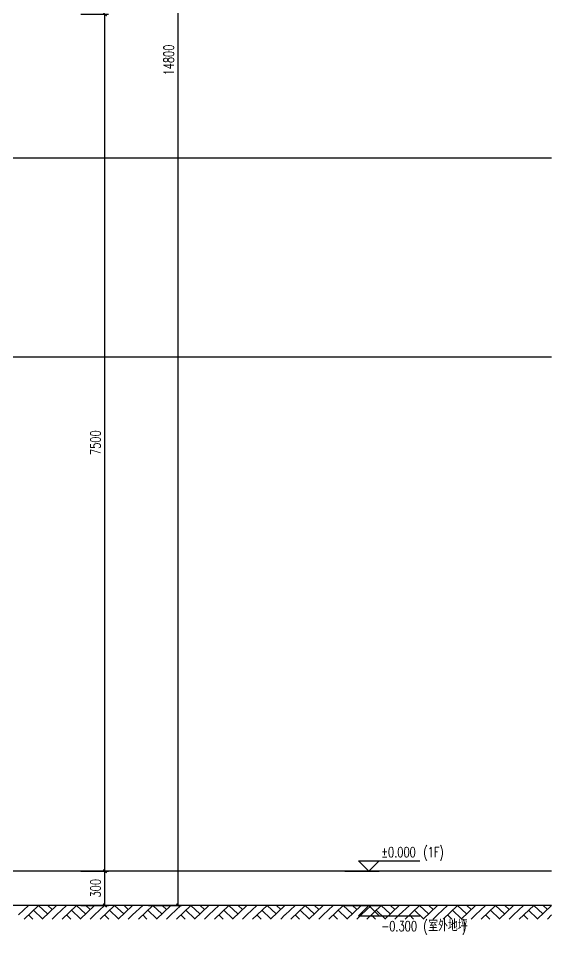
# Model space of a CAD drawing. Extents: x -1899985 to 1774885, y 556286 to 2175695.
# Drawn here: x -1652345 to -1647680, y 567701 to 575722 of the extents above; entities that cross this region are included whole.
import ezdxf

# ---------------------------------------------------------------- set-up
doc = ezdxf.new("R2010")
doc.units = 0
doc.header["$LTSCALE"] = 10
doc.header["$MEASUREMENT"] = 0
doc.linetypes.add('20剖面图$0$__DASH', pattern=[0.35, 0.25, -0.1])
doc.linetypes.add('20剖面图$0$DOTE', pattern=[2.42, 2, -0.2, 0.02, -0.2])
doc.layers.get('Defpoints').update_dxf_attribs({"color": 210})
for name, color, linetype in [('20剖面图$0$A-AXIS-D', 1, 'Continuous'), ('20剖面图$0$A-AXIS-DOTE', 14, '20剖面图$0$DOTE'), ('20剖面图$0$A-HATCH-2', 251, 'Continuous'), ('20剖面图$0$AS-WALL', 40, 'Continuous'), ('20剖面图$0$DIM_ELEV', 3, 'Continuous'), ('20剖面图$0$PUB_TEXT', 7, 'Continuous'), ('A-LIN-V', 9, 'Continuous')]:
    doc.layers.add(name, color=color, linetype=linetype)
doc.styles.add('20剖面图$0$_TCH_DIM', font='SIMPLEX', dxfattribs={"bigfont": 'GBCBIG'})
doc.styles.add('20剖面图$0$_TCH_DIM_T3', font='SIMPLEX', dxfattribs={"width": 0.705882, "bigfont": 'GBCBIG'})
doc.dimstyles.new('20剖面图$0$_TCH_ARCH&&30', dxfattribs={"dimtxt": 89.25, "dimasz": 30, "dimexe": 30, "dimexo": 30, "dimgap": 37.875, "dimtad": 1, "dimdec": 0, "dimzin": 0, "dimdsep": 46, "dimtxsty": '20剖面图$0$_TCH_DIM_T3', "dimblk": '20剖面图$0$_ArchTick', "dimcen": 0.09, "dimclrt": 7, "dimazin": 2, "dimtfac": 1, "dimtdec": 0, "dimtix": 1, "dimtmove": 2, "dimatfit": 3, "dimfxl": 1, "dimtolj": 1, "dimtzin": 0, "dimarcsym": 0})

# ---------------------------------------------------------------- blocks, each defined once
blk = doc.blocks.new('20剖面图$0$_ArchTick')
at = {"color": 0, "linetype": 'ByBlock', "const_width": 0.4}
blk.add_lwpolyline([(-0.5, -0.5), (0.5, 0.5)], dxfattribs=at)
blk = doc.blocks.new('*D123')
at = {"layer": '20剖面图$0$A-AXIS-D', "color": 0, "lineweight": -2, "transparency": 16777216}
for p, q in [((-1651796.9, 568257.5), (-1651556.9, 568257.5)), ((-1651586.9, 567957.5), (-1651586.9, 568257.5)), ((-1651796.9, 567957.5), (-1651556.9, 567957.5))]:
    blk.add_line(p, q, dxfattribs=at)
at = {"layer": 'Defpoints', "color": 0, "transparency": 16777216}
for p in [(-1651826.9, 568257.5), (-1651586.9, 568257.5), (-1651826.9, 567957.5)]:
    blk.add_point(p, dxfattribs=at)
at = {"layer": '20剖面图$0$A-AXIS-D', "color": 0, "lineweight": -2, "transparency": 16777216, "xscale": 30, "yscale": 30, "zscale": 30}
for p, rotation in [((-1651586.9, 568257.5), 90), ((-1651586.9, 567957.5), 270)]:
    blk.add_blockref('20剖面图$0$_ArchTick', p, dxfattribs=dict(at, rotation=rotation))
at = {"layer": '20剖面图$0$A-AXIS-D', "color": 7, "transparency": 16777216, "insert": (-1651669.4, 568107.5), "char_height": 89.25, "attachment_point": 5, "rotation": 90, "style": '20剖面图$0$_TCH_DIM_T3'}
blk.add_mtext('\\A1;300', dxfattribs=at)
blk = doc.blocks.new('*D124')
at = {"layer": '20剖面图$0$A-AXIS-D', "color": 0, "lineweight": -2, "transparency": 16777216}
for p, q in [((-1651796.9, 575757.5), (-1651556.9, 575757.5)), ((-1651586.9, 568257.5), (-1651586.9, 575757.5)), ((-1651796.9, 568257.5), (-1651556.9, 568257.5))]:
    blk.add_line(p, q, dxfattribs=at)
at = {"layer": 'Defpoints', "color": 0, "transparency": 16777216}
for p in [(-1651826.9, 575757.5), (-1651586.9, 575757.5), (-1651826.9, 568257.5)]:
    blk.add_point(p, dxfattribs=at)
at = {"layer": '20剖面图$0$A-AXIS-D', "color": 0, "lineweight": -2, "transparency": 16777216, "xscale": 30, "yscale": 30, "zscale": 30}
for p, rotation in [((-1651586.9, 575757.5), 90), ((-1651586.9, 568257.5), 270)]:
    blk.add_blockref('20剖面图$0$_ArchTick', p, dxfattribs=dict(at, rotation=rotation))
at = {"layer": '20剖面图$0$A-AXIS-D', "color": 7, "transparency": 16777216, "insert": (-1651669.4, 572007.5), "char_height": 89.25, "attachment_point": 5, "rotation": 90, "style": '20剖面图$0$_TCH_DIM_T3'}
blk.add_mtext('\\A1;7500', dxfattribs=at)
blk = doc.blocks.new('*D128')
at = {"layer": '20剖面图$0$A-AXIS-D', "color": 0, "lineweight": -2, "transparency": 16777216}
for p, q in [((-1651206.2, 582757.5), (-1650916.5, 582757.5)), ((-1650946.5, 567957.5), (-1650946.5, 582757.5)), ((-1651206.2, 567957.5), (-1650916.5, 567957.5))]:
    blk.add_line(p, q, dxfattribs=at)
at = {"layer": 'Defpoints', "color": 0, "transparency": 16777216}
for p in [(-1651236.2, 582757.5), (-1650946.5, 582757.5), (-1651236.2, 567957.5)]:
    blk.add_point(p, dxfattribs=at)
at = {"layer": '20剖面图$0$A-AXIS-D', "color": 0, "lineweight": -2, "transparency": 16777216, "xscale": 30, "yscale": 30, "zscale": 30}
for p, rotation in [((-1650946.5, 582757.5), 90), ((-1650946.5, 567957.5), 270)]:
    blk.add_blockref('20剖面图$0$_ArchTick', p, dxfattribs=dict(at, rotation=rotation))
at = {"layer": '20剖面图$0$A-AXIS-D', "color": 7, "transparency": 16777216, "insert": (-1651029, 575357.5), "char_height": 89.25, "attachment_point": 5, "rotation": 90, "style": '20剖面图$0$_TCH_DIM_T3'}
blk.add_mtext('\\A1;14800', dxfattribs=at)
blk = doc.blocks.new('20剖面图$0$$LinePat$素土夯实')
at = {"color": 0}
for p, q in [((0, -210), (210, 0)), ((120, -300), (420, 0)), ((420, 0), (608, -188)), ((495, -300), (795, 0)), ((615, 0), (705, -90)), ((315, -105), (502, -293)), ((210, -210), (300, -300)), ((705, -300), (795, -210))]:
    blk.add_line(p, q, dxfattribs=at)
blk = doc.blocks.new('20剖面图')
at = {"layer": '20剖面图$0$A-AXIS-DOTE', "linetype": '20剖面图$0$__DASH', "ltscale": 2}
for p, q in [((-1647680.2, 574497.5), (-1670280, 574497.5)), ((-1647680.2, 572757.5), (-1785568.2, 572757.5)), ((-1647680.2, 568257.5), (-1785568.2, 568257.5))]:
    blk.add_line(p, q, dxfattribs=at)
at = {"layer": '20剖面图$0$AS-WALL'}
blk.add_lwpolyline([(-1647680.2, 567957.5), (-1654010.4, 567957.5), (-1654010.4, 567957.5)], dxfattribs=at)
at = {"layer": '20剖面图$0$DIM_ELEV'}
for p, q in [((-1649278.2, 568257.5), (-1649368.2, 568347.5)), ((-1649368.2, 568347.5), (-1648831.8, 568347.5)), ((-1649278.2, 568257.5), (-1649188.2, 568347.5)), ((-1649488.2, 568257.5), (-1649188.2, 568257.5)), ((-1649488.2, 567957.5), (-1649188.2, 567957.5)), ((-1649278.2, 567957.5), (-1649368.2, 567867.5)), ((-1649278.2, 567957.5), (-1649188.2, 567867.5)), ((-1649368.2, 567867.5), (-1648831.8, 567867.5))]:
    blk.add_line(p, q, dxfattribs=at)
at = {"layer": '20剖面图$0$A-HATCH-2', "xscale": 0.4190768303393815, "yscale": 0.4, "zscale": 0.4}
for p in [(-1652344.6, 567957.5), (-1652011.4, 567957.5), (-1651678.2, 567957.5), (-1651345.1, 567957.5), (-1651011.9, 567957.5), (-1650678.7, 567957.5), (-1650345.6, 567957.5), (-1650012.4, 567957.5), (-1649679.2, 567957.5), (-1649346.1, 567957.5), (-1649012.9, 567957.5), (-1648679.7, 567957.5), (-1648346.6, 567957.5), (-1648013.4, 567957.5)]:
    blk.add_blockref('20剖面图$0$$LinePat$素土夯实', p, dxfattribs=at)
at = {"layer": '20剖面图$0$PUB_TEXT', "style": '20剖面图$0$_TCH_DIM', "width": 0.705882}
for s, height, p in [('%%P0.000', 89.25, (-1649170.8, 568379)), ('(1F)', 89.25, (-1648801.8, 568379)), ('(', 89.2, (-1648801.8, 567731)), (')', 89.2, (-1648465, 567731)), ('-0.300', 89.25, (-1649170.8, 567731))]:
    blk.add_text(s, height=height, dxfattribs=at).set_placement(p)
at = {"layer": '20剖面图$0$PUB_TEXT', "style": '20剖面图$0$_TCH_DIM'}
blk.add_text('室外地坪', height=101.28, dxfattribs=at).set_placement((-1648759.8, 567731))
at = {"layer": '20剖面图$0$A-AXIS-D'}
for p1, p2, distance, picture, middle in [((-1651236.2, 567957.5), (-1651236.2, 582757.5), -289.7, '*D128', (-1651029, 575357.5)), ((-1651826.9, 568257.5), (-1651826.9, 575757.5), -240, '*D124', (-1651669.4, 572007.5)), ((-1651826.9, 567957.5), (-1651826.9, 568257.5), -240, '*D123', (-1651669.4, 568107.5))]:
    dim = blk.add_aligned_dim(p1=p1, p2=p2, distance=distance, dimstyle='20剖面图$0$_TCH_ARCH&&30', dxfattribs=at)
    dim.commit()
    dim.dimension.update_dxf_attribs({"geometry": picture, "text_midpoint": middle})

msp = doc.modelspace()

# ---------------------------------------------------------------- block references
at = {"layer": 'A-LIN-V'}
msp.add_blockref('20剖面图', (0, 0), dxfattribs=at)

doc.saveas('drawing.dxf')
